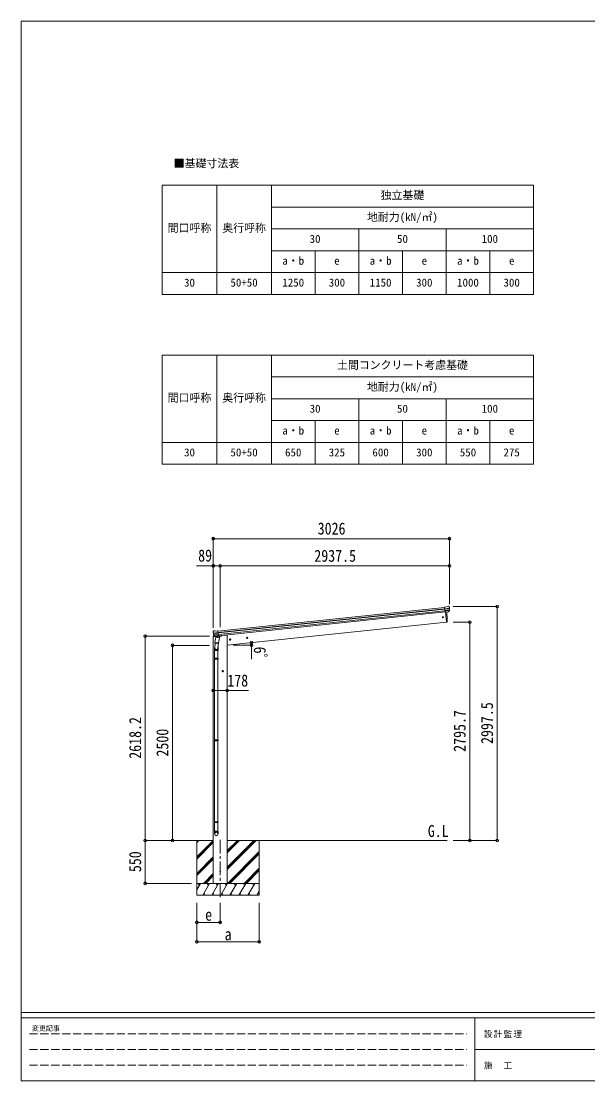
# Model space of a CAD drawing. Units: millimetres at full size, sheet at 1:35. Extents: x -9837 to 9837, y -6790 to 6790.
# Drawn here: x -9837 to -2574, y -6790 to 6790 of the extents above; entities that cross this region are included whole.
import ezdxf
from ezdxf.enums import TextEntityAlignment as Align

# ---------------------------------------------------------------- set-up
doc = ezdxf.new("R2010")
doc.units = ezdxf.units.MM
doc.header["$LTSCALE"] = 35
doc.header["$PDMODE"] = 32
doc.header["$PDSIZE"] = 35
doc.linetypes.add('CHAIN1', pattern=[8, 5, -1, 1, -1])
doc.linetypes.add('DASHED3', pattern=[4, 3, -1])
for name, color, linetype, lineweight in [('0-0_0', 7, 'Continuous', 9), ('0-1_本体', 5, 'CHAIN1', 9), ('0-3_ELV2', 4, 'Continuous', 9), ('0-6_OTH_LINE', 6, 'Continuous', 9), ('0-9_OUTLINE', 7, 'Continuous', 9), ('0-E_DET2', 7, 'Continuous', 18), ('0-F_PARTS1', 6, 'Continuous', 9), ('F-0_240', 7, 'Continuous', 9)]:
    doc.layers.add(name, color=color, linetype=linetype, lineweight=lineweight)
doc.layers.add('0-7_SHAPE', color=7, linetype='Continuous')
doc.styles.add('ＭＳ ゴシック', font='')
doc.styles.get('ＭＳ ゴシック').set_extended_font_data('MS Gothic')

msp = doc.modelspace()

# ---------------------------------------------------------------- linework, layer by layer
at = {"layer": '0-0_0'}
for p, q in [((-7825.59, -3709.22), (-7374.46, -3709.22)), ((-7585.46, -3709.22), (-7585.46, -4409.22)), ((-7585.46, -3736.6), (-7558.07, -3709.22)), ((-7585.46, -3722.46), (-7572.22, -3709.22)), ((-7585.46, -3920.45), (-7374.46, -3709.45)), ((-7585.46, -3934.59), (-7374.46, -3723.59)), ((-7585.46, -3948.73), (-7374.46, -3737.73)), ((-7196.46, -4080.23), (-6825.44, -3709.22)), ((-7196.46, -4051.95), (-6853.73, -3709.22)), ((-7196.46, -4066.09), (-6839.58, -3709.22)), ((-7196.46, -3868.1), (-7037.57, -3709.22)), ((-7196.46, -3853.96), (-7051.72, -3709.22)), ((-7196.46, -3839.82), (-7065.86, -3709.22)), ((-7196.46, -3709.22), (-4379, -3709.22)), ((-6785.46, -3709.22), (-6785.46, -4409.22)), ((-7585.46, -4132.58), (-7374.46, -3921.58)), ((-7585.46, -4146.72), (-7374.46, -3935.72)), ((-7191.6, -4259.22), (-6785.46, -3853.08)), ((-7177.45, -4259.22), (-6785.46, -3867.22)), ((-7163.31, -4259.22), (-6785.46, -3881.36)), ((-7585.46, -4160.86), (-7374.46, -3949.86)), ((-6979.46, -4259.22), (-6785.46, -4065.21)), ((-7499.96, -4259.22), (-7374.46, -4133.71)), ((-7485.82, -4259.22), (-7374.46, -4147.85)), ((-7471.68, -4259.22), (-7374.46, -4162)), ((-6965.32, -4259.22), (-6785.46, -4079.35)), ((-6951.18, -4259.22), (-6785.46, -4093.5)), ((-6785.46, -4259.22), (-7585.46, -4259.22)), ((-7585.46, -4343.05), (-7537.05, -4259.22)), ((-7552.06, -4285.2), (-7567.06, -4259.22)), ((-7508.19, -4409.22), (-7421.59, -4259.22)), ((-7436.59, -4285.2), (-7451.59, -4259.22)), ((-7392.72, -4409.22), (-7306.12, -4259.22)), ((-7321.12, -4285.2), (-7336.12, -4259.22)), ((-7277.25, -4409.22), (-7190.65, -4259.22)), ((-7205.65, -4285.2), (-7220.65, -4259.22)), ((-7161.78, -4409.22), (-7075.18, -4259.22)), ((-7090.18, -4285.2), (-7105.18, -4259.22)), ((-7046.31, -4409.22), (-6959.71, -4259.22)), ((-6989.71, -4259.22), (-6974.71, -4285.2)), ((-6930.84, -4409.22), (-6844.24, -4259.22)), ((-6859.24, -4285.2), (-6874.24, -4259.22)), ((-7585.46, -4409.22), (-6785.46, -4409.22)), ((-7493.19, -4383.24), (-7478.19, -4409.22)), ((-7377.72, -4383.24), (-7362.72, -4409.22)), ((-7262.25, -4383.24), (-7247.25, -4409.22)), ((-7146.78, -4383.24), (-7131.78, -4409.22)), ((-7031.31, -4383.24), (-7016.31, -4409.22)), ((-6915.84, -4383.24), (-6900.84, -4409.22)), ((-6815.37, -4409.22), (-6785.46, -4357.41)), ((-6800.37, -4383.24), (-6785.46, -4409.07))]:
    msp.add_line(p, q, dxfattribs=at)
at = {"layer": '0-1_本体'}
msp.add_line((-7285.46, -3700.23), (-7285.46, -4459.44), dxfattribs=at)
at = {"layer": '0-3_ELV2'}
for p, q in [((-7314.55, -1027.22), (-4410.39, -721.98)), ((-7312.56, -1046.11), (-4408.4, -740.87)), ((-7312.13, -1050.29), (-4407.96, -745.05)), ((-7310.03, -1070.15), (-4405.87, -764.91)), ((-4404.12, -781.65), (-7308.28, -1086.89)), ((-4384.07, -717.2), (-4410.6, -719.99)), ((-4403.81, -784.54), (-4410.6, -719.99)), ((-4408.44, -740.51), (-4348.7, -734.24)), ((-4348.22, -740.1), (-4407.82, -746.37)), ((-4349.06, -756.86), (-4406.09, -762.85)), ((-4350.45, -761.52), (-4405.62, -767.32)), ((-4360.46, -779.75), (-4403.84, -784.31)), ((-4403.81, -784.54), (-4393.87, -783.49)), ((-4396.93, -783.81), (-4383.54, -911.2)), ((-4393.87, -783.49), (-4393.59, -783.56)), ((-4393.59, -783.56), (-4368.26, -780.89)), ((-4384.07, -717.2), (-4372.47, -710.23)), ((-4371.24, -709.82), (-4357.76, -708.4)), ((-4368.26, -780.89), (-4368.01, -780.77)), ((-4368.01, -780.77), (-4360.32, -779.97)), ((-4359.01, -778.1), (-4349.56, -759.8)), ((-4357.95, -778.53), (-4347.83, -760.27)), ((-4354.09, -709.49), (-4354.09, -709.48)), ((-4354.09, -709.49), (-4348.91, -713.68)), ((-4347.52, -717.38), (-4347.83, -715.53)), ((-4383.54, -911.2), (-7196.46, -1206.85)), ((-4383.54, -911.2), (-4381.49, -910.92)), ((-7376.99, -1035.79), (-7377.07, -1033.91)), ((-7375.71, -1031.02), (-7376.4, -1031.88)), ((-7372.21, -1026.7), (-7375.71, -1031.02)), ((-7312.6, -1045.75), (-7372.34, -1052.03)), ((-7372.21, -1026.7), (-7372.21, -1026.7)), ((-7371.59, -1057.87), (-7311.98, -1051.61)), ((-7368.85, -1024.88), (-7368.85, -1024.88)), ((-7354.08, -1093.43), (-7367.77, -1077.68)), ((-7367.28, -1074.09), (-7310.25, -1068.09)), ((-7353.14, -1092.79), (-7366.18, -1076.86)), ((-7364.96, -1078.36), (-7309.78, -1072.56)), ((-7341.28, -1028.01), (-7314.76, -1025.22)), ((-7307.97, -1089.78), (-7314.76, -1025.22)), ((-7269.73, -1082.83), (-7270.15, -1086.06)), ((-7238.96, -1080.22), (-7269.81, -1083.46)), ((-7196.46, -1080.22), (-7238.96, -1080.22)), ((-7196.46, -4259.22), (-7196.46, -1080.22)), ((-7376.7, -1094.38), (-7377.6, -1101.21)), ((-7377.6, -1101.21), (-7343.87, -1097.66)), ((-7374.46, -4259.22), (-7374.46, -1100.88)), ((-7357.19, -1090.02), (-7374.04, -1091.79)), ((-7343.77, -1093.54), (-7351.47, -1094.35)), ((-7351.37, -1094.11), (-7308, -1089.55)), ((-7350.62, -1094.35), (-7349.06, -1094.19)), ((-7349.06, -1094.19), (-7311.52, -1090.24)), ((-7343.5, -1093.6), (-7343.77, -1093.54)), ((-7318.17, -1090.94), (-7343.5, -1093.6)), ((-7317.92, -1090.82), (-7318.17, -1090.94)), ((-7307.97, -1089.78), (-7317.92, -1090.82)), ((-7311.52, -1090.24), (-7309.95, -1090.08)), ((-7303.85, -1093.46), (-7274.59, -1090.38)), ((-7160.52, -1128.16), (-7166.6, -1132.57)), ((-7153.67, -1131.21), (-7160.52, -1128.16)), ((-7158.96, -1143.09), (-7152.88, -1138.68)), ((-7152.88, -1138.68), (-7153.67, -1131.21)), ((-6941.73, -1105.17), (-6947.8, -1109.58)), ((-6934.87, -1108.22), (-6941.73, -1105.17)), ((-6940.16, -1120.09), (-6934.09, -1115.68)), ((-6934.09, -1115.68), (-6934.87, -1108.22)), ((-7252.96, -1531.26), (-7259.46, -1535.02)), ((-7259.46, -1535.02), (-7259.46, -1542.52)), ((-7259.46, -1542.52), (-7252.96, -1546.28)), ((-7246.46, -1535.02), (-7252.96, -1531.26))]:
    msp.add_line(p, q, dxfattribs=at)
for points in [[(-7355.36, -1023.46), (-7355.36, -1023.46), (-7368.85, -1024.88)], [(-7341.28, -1028.01), (-7354.07, -1023.61), (-7354.07, -1023.61)], [(-7166.6, -1132.57), (-7165.81, -1140.04), (-7158.96, -1143.09)], [(-6947.8, -1109.58), (-6947.02, -1117.04), (-6940.16, -1120.09)], [(-7252.96, -1546.28), (-7246.46, -1542.52), (-7246.46, -1535.02)]]:
    msp.add_lwpolyline(points, dxfattribs=at)
for centre, radius in [((-4430.33, -848.65), 6.5), ((-7159.74, -1135.63), 8.5), ((-7159.74, -1135.63), 7.7), ((-7159.74, -1135.63), 6.5), ((-6940.94, -1112.63), 8.5), ((-6940.94, -1112.63), 7.7), ((-6940.94, -1112.63), 6.5), ((-7252.96, -1538.77), 8.5), ((-7252.96, -1538.77), 7.7), ((-7252.96, -1538.77), 6.5), ((-7285.46, -4109.22), 4.5)]:
    msp.add_circle(centre, radius, dxfattribs=at)
for centre, radius, start, end in [((-5278.14, -871), 900, 357.63919, 5.64987), ((-4370.93, -712.8), 3, 96.02369, 120.97631), ((-4360.57, -777.08), 2.99, 285.2717, 331.00739), ((-4357.24, -713.37), 5, 51.04426, 95.95574), ((-4541.08, -739.03), 192.44, 1.4271, 6.57578), ((-4352.22, -758.42), 3, 332.69111, 354.20009), ((-4548.42, -738.49), 200.2, 354.20009, 359.53883), ((-4303.43, -732.12), 45.32, 182.67122, 185.64518), ((-4348.03, -741.44), 1.35, 95.1605, 97.91927), ((-4345.43, -739.89), 2.74, 179.02151, 184.43412), ((-4350.46, -758.81), 3, 331, 354.13916), ((-4548.42, -738.49), 202, 354.13916, 6), ((-4381.9, -907.95), 3, 278, 357.63919), ((-7176.1, -1014.67), 202, 186, 197.86084), ((-7183.17, -1016.72), 192.44, 185.42422, 190.5729), ((-7417.06, -1059.38), 45.32, 6.35482, 9.32878), ((-7368.32, -1029.85), 5, 96.04426, 140.95574), ((-7374.36, -1058.24), 2.74, 7.56588, 12.97849), ((-7371.49, -1059.22), 1.35, 94.08073, 96.8395), ((-7176.1, -1014.67), 200.2, 192.46117, 197.79991), ((-7365.51, -1075.71), 3, 197.86084, 221), ((-7363.86, -1074.96), 3, 197.79991, 219.30889), ((-7355.05, -1026.44), 3, 71.02369, 95.97631), ((-7275.11, -1085.41), 5, 276, 352.5), ((-7373.73, -1094.77), 3, 96, 172.5), ((-7351.82, -1091.47), 2.99, 220.99261, 266.7283), ((-7350.67, -1093.86), 0.5, 240.73754, 276), ((-7310.01, -1089.58), 0.5, 276, 311.26246)]:
    msp.add_arc(centre, radius, start, end, dxfattribs=at)
for centre, major_axis, ratio, start_param, end_param in [((-4360.77, -776.78), (-0.11, 3), 0.642905, 3.24593831, 4.20392797), ((-4360.64, -776.98), (1.66, -2.51), 0.997631, 5.80419048, 5.89294842), ((-4360.71, -776.87), (3.53, -2.11), 0.650902, 5.25614477, 5.32895537), ((-4358.34, -776.52), (1.08, 3.13), 0.040856, 2.11350352, 2.14162489), ((-4349.78, -716.98), (-0.87, 5.91), 0.020485, 0.67143203, 1.56913061), ((-4355.18, -712.47), (5.88, -1.31), 0.24881, 0.46058498, 0.46410383), ((-4350.8, -716.01), (-2.34, 1.9), 0.995767, 3.98597162, 4.71238898), ((-4546.11, -760.44), (-20.92, 199.05), 0.994373, 4.71137894, 4.7277536), ((-7374.07, -1033.77), (1.9, 2.34), 0.995767, 1.57079633, 2.29721369), ((-7370.53, -1029.39), (-5.48, -2.51), 0.24881, 5.81908147, 5.82260033), ((-7374.86, -1034.93), (-0.38, 5.97), 0.020485, 4.7140547, 5.61175327), ((-7173.79, -1036.62), (-20.92, 199.05), 0.994373, 1.55543171, 1.57180637), ((-7173.79, -1036.62), (-20.92, 199.05), 0.994373, 4.71137894, 4.7277536), ((-7354.12, -1091.39), (-1.71, 2.84), 0.040856, 4.14156042, 4.16968179), ((-7351.69, -1091.13), (-0.51, 2.96), 0.642905, 2.07925734, 3.03724699), ((-7351.73, -1091.24), (-3.02, -2.79), 0.650902, 0.95422993, 1.02704053), ((-7351.77, -1091.36), (-1.1, -2.8), 0.997631, 0.39023689, 0.47899483)]:
    msp.add_ellipse(centre, major_axis=major_axis, ratio=ratio, start_param=start_param, end_param=end_param, dxfattribs=at)
at = {"layer": '0-6_OTH_LINE'}
for p, q in [((-7374.46, 157.84), (-7374.46, -983.24)), ((-7374.46, 157.84), (-4348.36, 157.84)), ((-4348.36, 157.84), (-4348.36, -679.34)), ((-7374.46, -191.16), (-7587.98, -191.16)), ((-7374.46, -191.16), (-7374.46, -679.34)), ((-7285.86, -191.16), (-7285.86, -975.07)), ((-4348.36, -191.16), (-7285.86, -191.16)), ((-4348.36, -191.16), (-4348.36, -679.34)), ((-3736.21, -711.72), (-4300.08, -711.72)), ((-3736.21, -711.72), (-3736.21, -3709.22)), ((-4087.21, -913.52), (-4300.08, -913.52)), ((-4087.21, -913.52), (-4087.21, -3709.22)), ((-8246.71, -3709.22), (-8246.71, -1091.02)), ((-8246.71, -1091.02), (-7424.96, -1091.02)), ((-7897.71, -3709.22), (-7897.71, -1209.22)), ((-7897.71, -1209.22), (-7424.96, -1209.22)), ((-7196.46, -1788.77), (-7374.46, -1788.77)), ((-8246.71, -3709.22), (-7656.32, -3709.22)), ((-8246.71, -4259.22), (-8246.71, -3709.22)), ((-7897.71, -3709.22), (-7656.32, -3709.22)), ((-4087.21, -3709.22), (-4300.08, -3709.22)), ((-3736.21, -3709.22), (-4300.08, -3709.22)), ((-8246.71, -4259.22), (-7656.32, -4259.22)), ((-7585.46, -5009.22), (-7585.46, -4510.22)), ((-7585.46, -4759.22), (-7585.46, -4510.22)), ((-7285.46, -4759.22), (-7285.46, -4510.22)), ((-6785.46, -5009.22), (-6785.46, -4510.22)), ((-7585.46, -4759.22), (-7285.46, -4759.22)), ((-7585.46, -5009.22), (-6785.46, -5009.22))]:
    msp.add_line(p, q, dxfattribs=at)
at = {"layer": '0-6_OTH_LINE', "lineweight": 18}
for p, q in [((-6884.3, -1206.85), (-7122.09, -1206.85)), ((-6884.3, -1206.85), (-6884.3, -1388.36)), ((-7196.46, -1788.77), (-6924.41, -1788.77))]:
    msp.add_line(p, q, dxfattribs=at)
at = {"layer": '0-6_OTH_LINE'}
msp.add_arc((-7122.09, -1206.85), 237.79, 0, 7.8733, dxfattribs=at)
for p in [(-7374.46, 157.84), (-4348.36, 157.84), (-7374.46, -191.16), (-7285.86, -191.16), (-4348.36, -191.16), (-3736.21, -711.72), (-4087.21, -913.52), (-8246.71, -1091.02), (-7897.71, -1209.22), (-6886.54, -1174.28), (-6884.3, -1206.85), (-7374.46, -1788.77), (-7196.46, -1788.77), (-8246.71, -3709.22), (-7897.71, -3709.22), (-4087.21, -3709.22), (-3736.21, -3709.22), (-8246.71, -4259.22), (-7585.46, -4759.22), (-7285.46, -4759.22), (-7585.46, -5009.22), (-6785.46, -5009.22)]:
    msp.add_point(p, dxfattribs=at)
at = {"layer": '0-9_OUTLINE'}
for p, q in [((-7351.59, -1183.66), (-7357.15, -1239.38)), ((-7356.48, -1180.62), (-7353.98, -1168.37)), ((-7356.26, -1182.02), (-7356.26, -1182.02)), ((-7354.93, -1182.98), (-7313.97, -1191.31)), ((-7340.64, -1102.72), (-7354, -1168.37)), ((-7309.12, -1177.5), (-7354, -1168.37)), ((-7350.62, -1094.35), (-7309.95, -1090.08)), ((-7347.26, -1094.65), (-7347.41, -1095.38)), ((-7346.8, -1096.51), (-7322.05, -1106.26)), ((-7295.76, -1111.85), (-7340.64, -1102.72)), ((-7338.46, -1099.8), (-7339.12, -1103.02)), ((-7317.66, -1091.27), (-7320.58, -1105.62)), ((-7308.68, -1175.36), (-7315.33, -1243.11)), ((-7309.13, -1177.5), (-7311.67, -1189.97)), ((-7309.12, -1177.5), (-7295.76, -1111.85)), ((-7308.14, -1088.19), (-7307.21, -1088.38)), ((-7307.21, -1088.38), (-7296.01, -1105.31)), ((-7296.01, -1105.31), (-7297.28, -1111.54)), ((-7359.3, -1276.54), (-7359.3, -1242.19)), ((-7313.3, -1276.54), (-7359.3, -1276.54)), ((-7357.3, -1276.54), (-7357.3, -1373.29)), ((-7315.3, -1276.54), (-7315.3, -1373.29)), ((-7313.3, -1241.89), (-7313.3, -1276.54)), ((-7359.3, -1375.29), (-7358.3, -1373.29)), ((-7313.3, -1375.29), (-7359.3, -1375.29)), ((-7313.3, -1383.29), (-7359.3, -1383.29)), ((-7314.3, -1373.29), (-7358.3, -1373.29)), ((-7314.3, -1385.29), (-7358.3, -1385.29)), ((-7357.3, -1385.29), (-7357.3, -2421.47)), ((-7315.3, -1385.29), (-7315.3, -2421.47)), ((-7313.3, -1375.29), (-7314.3, -1373.29)), ((-7313.3, -1383.29), (-7314.3, -1385.29)), ((-7313.3, -1375.29), (-7313.3, -1383.29)), ((-7359.3, -2423.47), (-7358.3, -2421.47)), ((-7313.3, -2423.47), (-7359.3, -2423.47)), ((-7313.3, -2431.47), (-7359.3, -2431.47)), ((-7314.3, -2421.47), (-7358.3, -2421.47)), ((-7314.3, -2433.47), (-7358.3, -2433.47)), ((-7357.3, -2433.47), (-7357.3, -3469.66)), ((-7315.3, -2433.47), (-7315.3, -3469.66)), ((-7313.3, -2423.47), (-7314.3, -2421.47)), ((-7313.3, -2431.47), (-7314.3, -2433.47)), ((-7313.3, -2423.47), (-7313.3, -2431.47)), ((-7359.3, -3471.66), (-7358.3, -3469.66)), ((-7313.3, -3471.66), (-7359.3, -3471.66)), ((-7313.3, -3479.66), (-7359.3, -3479.66)), ((-7314.3, -3469.66), (-7358.3, -3469.66)), ((-7314.3, -3481.66), (-7358.3, -3481.66)), ((-7357.3, -3481.66), (-7357.3, -3591.66)), ((-7315.3, -3481.66), (-7315.3, -3591.66)), ((-7313.3, -3471.66), (-7314.3, -3469.66)), ((-7313.3, -3479.66), (-7314.3, -3481.66)), ((-7313.3, -3471.66), (-7313.3, -3479.66)), ((-7359.3, -3625.8), (-7359.3, -3591.66)), ((-7313.3, -3591.66), (-7359.3, -3591.66)), ((-7313.3, -3625.8), (-7313.3, -3591.66))]:
    msp.add_line(p, q, dxfattribs=at)
for points in [[(-7359.3, -1375.29), (-7359.3, -1383.29), (-7358.3, -1385.29)], [(-7359.3, -2423.47), (-7359.3, -2431.47), (-7358.3, -2433.47)], [(-7359.3, -3471.66), (-7359.3, -3479.66), (-7358.3, -3481.66)]]:
    msp.add_lwpolyline(points, dxfattribs=at)
for centre, radius, start, end in [((-7354.57, -1181.04), 1.95, 167.54017, 209.97766), ((-7354.53, -1181.02), 2, 209.90962, 258.5), ((-7350.67, -1093.86), 0.5, 240.73754, 276), ((-7347.75, -1094.55), 0.5, 348.5, 96), ((-7346.43, -1095.58), 1, 168.5, 248.5), ((-7321.57, -1105.35), 1.03, 242.53897, 344.46569), ((-7317.07, -1091.43), 0.604, 93.09842, 164.70595), ((-7313.57, -1189.35), 2, 258.5, 341.96843), ((-7310.01, -1089.58), 0.5, 276, 311.26246), ((-7329.3, -1242.19), 30, 177.45142, 180)]:
    msp.add_arc(centre, radius, start, end, dxfattribs=at)
for centre, major_axis, ratio, start_param, end_param in [((-7336.3, -1241.89), (23, 0), 0.996195, 2.62193603, 6.60747969), ((-7336.3, -1241.89), (21, 0), 0.996195, 3.02154981, 6.2247991), ((-7336.3, -3624.06), (-23, 0), 0.996195, 3.14159265, 6.28318531), ((-7336.3, -3625.8), (-23, 0), 0.996195, 3.14159265, 6.28318531), ((-7336.3, -3625.8), (0, -23.43), 0.981806, 4.71238898, 7.85398163)]:
    msp.add_ellipse(centre, major_axis=major_axis, ratio=ratio, start_param=start_param, end_param=end_param, dxfattribs=at)
msp.add_ellipse((-7336.3, -3625.8), major_axis=(21, 0), ratio=0.996195, dxfattribs=at)
at = {"layer": '0-E_DET2'}
for p, q in [((-8029.64, 4688.02), (-8029.64, 3288.02)), ((-8029.64, 4688.02), (-3269.64, 4688.02)), ((-7329.64, 4688.02), (-7329.64, 3288.02)), ((-6629.64, 4688.02), (-6629.64, 3288.02)), ((-3269.64, 4688.02), (-3269.64, 3288.02)), ((-6629.64, 4408.02), (-3269.64, 4408.02)), ((-6629.64, 4128.02), (-3269.64, 4128.02)), ((-5509.64, 4128.02), (-5509.64, 3288.02)), ((-4389.64, 4128.02), (-4389.64, 3288.02)), ((-6629.64, 3848.02), (-3269.64, 3848.02)), ((-6069.64, 3848.02), (-6069.64, 3288.02)), ((-4949.64, 3848.02), (-4949.64, 3288.02)), ((-3829.64, 3848.02), (-3829.64, 3288.02)), ((-8029.64, 3568.02), (-3269.64, 3568.02)), ((-8029.64, 3288.02), (-3269.64, 3288.02)), ((-8029.64, 2511.82), (-8029.64, 1111.82)), ((-8029.64, 2511.82), (-3269.64, 2511.82)), ((-7329.64, 2511.82), (-7329.64, 1111.82)), ((-6629.64, 2511.82), (-6629.64, 1111.82)), ((-3269.64, 2511.82), (-3269.64, 1111.82)), ((-6629.64, 2231.82), (-3269.64, 2231.82)), ((-6629.64, 1951.82), (-3269.64, 1951.82)), ((-5509.64, 1951.82), (-5509.64, 1111.82)), ((-4389.64, 1951.82), (-4389.64, 1111.82)), ((-6629.64, 1671.82), (-3269.64, 1671.82)), ((-6069.64, 1671.82), (-6069.64, 1111.82)), ((-4949.64, 1671.82), (-4949.64, 1111.82)), ((-3829.64, 1671.82), (-3829.64, 1111.82)), ((-8029.64, 1391.82), (-3269.64, 1391.82)), ((-8029.64, 1111.82), (-3269.64, 1111.82))]:
    msp.add_line(p, q, dxfattribs=at)
at = {"layer": '0-F_PARTS1'}
msp.add_line((-7285.86, -191.16), (-7374.46, -191.16), dxfattribs=at)
for p in [(-7374.46, -191.16), (-7285.86, -191.16)]:
    msp.add_point(p, dxfattribs=at)
at = {"layer": 'F-0_240', "color": 5}
for p, q in [((-9837.4, 6790), (-9837.4, -6790)), ((-9837.4, 6790), (9342.6, 6790)), ((-9837.4, -5915), (9342.6, -5915)), ((-9837.4, -5985), (6231.38, -5985)), ((-4023.62, -5985), (-4023.62, -6790)), ((-4023.62, -6387.5), (3151.38, -6387.5)), ((-9837.4, -6790), (9342.6, -6790))]:
    msp.add_line(p, q, dxfattribs=at)
at = {"layer": 'F-0_240', "color": 4, "linetype": 'DASHED3'}
for p, q in [((-9732.4, -6186.25), (-4128.62, -6186.25)), ((-9732.4, -6387.5), (-4128.62, -6387.5)), ((-9732.4, -6588.75), (-4128.62, -6588.75))]:
    msp.add_line(p, q, dxfattribs=at)

# ---------------------------------------------------------------- texts
at = {"layer": '0-6_OTH_LINE', "color": 7, "style": 'ＭＳ ゴシック', "width": 0.85}
for s, p in [('3026', (-6036.41, 164.84)), ('2937.5', (-6079.61, -184.16)), ('178', (-7195.03, -1782.85)), ('e', (-7479.21, -4784.22)), ('a', (-7229.21, -5034.22))]:
    msp.add_text(s, height=154, dxfattribs=at).set_placement(p, align=Align.BOTTOM_LEFT)
for s, rotation, p in [('6ﾟ', 270, (-6899.76, -1225.88)), ('2997.5', 90, (-3743.21, -2472.97)), ('2618.2', 90, (-8253.71, -2662.62)), ('2795.7', 90, (-4094.21, -2573.87)), ('2500', 90, (-7904.71, -2634.22)), ('550', 90, (-8253.71, -4115.47))]:
    msp.add_text(s, height=154, rotation=rotation, dxfattribs=at).set_placement(p, align=Align.BOTTOM_LEFT)
at = {"layer": '0-7_SHAPE', "style": 'ＭＳ ゴシック', "width": 0.85}
msp.add_text('G.L', height=154, dxfattribs=at).set_placement((-4624.72, -3711.42), align=Align.BOTTOM_LEFT)
at = {"layer": '0-E_DET2', "style": 'ＭＳ ゴシック'}
for s, p in [('■基礎寸法表', (-7882.22, 4886.03)), ('独立基礎', (-5229.64, 4478.02)), ('地耐力(kN/㎡)', (-5404.64, 4198.02)), ('間口呼称', (-7959.64, 4058.02)), ('奥行呼称', (-7259.64, 4058.02)), ('30', (-6139.64, 3918.02)), ('50', (-5019.64, 3918.02)), ('100', (-3934.64, 3918.02)), ('a・b', (-6489.64, 3638.02)), ('e', (-5824.64, 3638.02)), ('a・b', (-5369.64, 3638.02)), ('e', (-4704.64, 3638.02)), ('a・b', (-4249.64, 3638.02)), ('e', (-3584.64, 3638.02)), ('30', (-7749.64, 3358.02)), ('50+50', (-7154.64, 3358.02)), ('1250', (-6489.64, 3358.02)), ('300', (-5894.64, 3358.02)), ('1150', (-5369.64, 3358.02)), ('300', (-4774.64, 3358.02)), ('1000', (-4249.64, 3358.02)), ('300', (-3654.64, 3358.02)), ('土間コンクリート考慮基礎', (-5789.64, 2301.82)), ('地耐力(kN/㎡)', (-5404.64, 2021.82)), ('間口呼称', (-7959.64, 1881.82)), ('奥行呼称', (-7259.64, 1881.82)), ('30', (-6139.64, 1741.82)), ('50', (-5019.64, 1741.82)), ('100', (-3934.64, 1741.82)), ('a・b', (-6489.64, 1461.82)), ('e', (-5824.64, 1461.82)), ('a・b', (-5369.64, 1461.82)), ('e', (-4704.64, 1461.82)), ('a・b', (-4249.64, 1461.82)), ('e', (-3584.64, 1461.82)), ('30', (-7749.64, 1181.82)), ('50+50', (-7154.64, 1181.82)), ('650', (-6454.64, 1181.82)), ('325', (-5894.64, 1181.82)), ('600', (-5334.64, 1181.82)), ('300', (-4774.64, 1181.82)), ('550', (-4214.64, 1181.82)), ('275', (-3654.64, 1181.82))]:
    msp.add_text(s, height=102.6, dxfattribs=at).set_placement(p, align=Align.BOTTOM_LEFT)
at = {"layer": '0-F_PARTS1', "color": 7, "style": 'ＭＳ ゴシック', "width": 0.85}
msp.add_text('89', height=154, dxfattribs=at).set_placement((-7569.09, -181.37), align=Align.BOTTOM_LEFT)
at = {"layer": 'F-0_240', "style": 'ＭＳ ゴシック'}
msp.add_text('変更記事', height=64.15, dxfattribs=at).set_placement((-9700.64, -6168.75), align=Align.BOTTOM_LEFT)
at = {"layer": 'F-0_240', "char_height": 76.98, "attachment_point": 7, "style": 'ＭＳ ゴシック'}
for s, insert in [('\\T1.17;設計監理', (-3905.41, -6238.75)), ('\\T1.17;施\u3000工', (-3905.41, -6641.25))]:
    msp.add_mtext(s, dxfattribs=dict(at, insert=insert))

doc.saveas('drawing.dxf')
